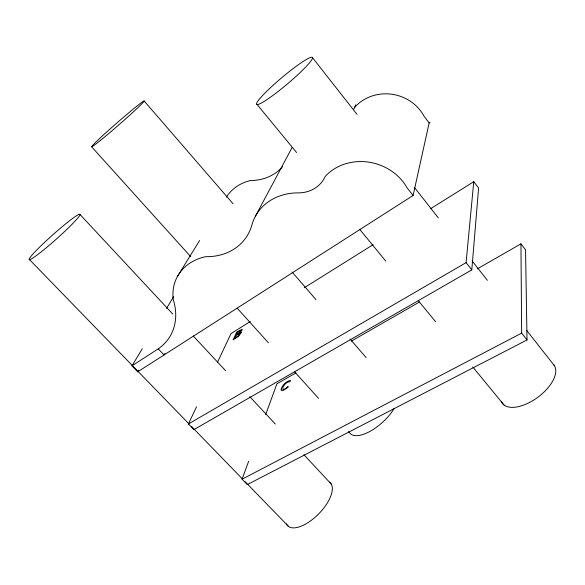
<?xml version="1.0" encoding="UTF-8"?>
<svg xmlns="http://www.w3.org/2000/svg" width="585" height="585" viewBox="0 0 585 585"><rect width="100%" height="100%" fill="white"/><g stroke="black" fill="none" stroke-linecap="round" stroke-linejoin="round"><path stroke-width="0.88" d="M196.553 406.729L188.428 423.979L193.92 429.631L471.795 269.897L478.603 188.048L473.77 181.694L430.472 208.786M471.795 269.897L466.084 262.658L473.77 181.694M142.265 348.748L131.969 365.844L137.753 371.797L413.105 195.456L429.163 122.938L429.997 122.375M477.375 268.829L520.957 243.835L525.549 249.875L527.019 339.936L247.294 484.585L242.073 479.217L248.603 461.324M265.714 414.48L276.91 383.818L295.922 372.908M353.515 109.614A27.685 26.208 34.1 0 0 354.722 107.245L355.673 104.744M217.445 362.364L230.987 333.611L250.321 321.516M255.506 216.04L292.134 147.435M164.941 353.362L164.049 354.956L158.228 348.843A64.43 50.01 32.2 0 0 173.218 299.469A54.295 44.27 26.4 0 1 205.818 256.654A57.381 48.716 34.1 0 0 251.945 224.823A53.761 46.661 22.8 0 1 298.226 192.889A32.687 29.579 29.4 0 0 325.311 176.282A49.564 44.497 16.5 0 1 407.028 187.756L413.105 195.456M137.753 371.797L138.667 370.232M166.601 308.324L173.621 296.668M177.599 276.2L199.624 240.508M131.969 365.844L158.228 348.843M304.441 287.652L373.259 244.589M188.428 423.979L466.084 262.658M351.388 341.092L419.533 302.006M242.073 479.217L521.644 333.121L520.957 243.835M29.528 259.652L188.977 423.876M191.514 426.494L242.336 478.83M244.874 481.448L288.705 526.595M80.065 214.556A34.025 2.771 -41.7 0 1 41.418 251.704A34.025 2.771 -41.7 0 1 42.339 244.471A34.025 2.771 -41.7 0 1 80.065 214.556L172.699 313.948M193.211 335.958L225.539 370.649M249.788 396.659L275.279 424.008M303.878 454.699L331.234 484.044M91.582 146.755L190.71 256.647M237.21 308.2L268.42 342.795M294.73 371.965L318.591 398.422M348.58 431.664L349.801 433.017A30.866 13.331 -41.7 0 0 370.225 431.262A30.866 13.331 -41.7 0 0 393.961 408.696M144.129 100.956L233.042 203.748M292.12 272.04L315.988 299.637M350.005 338.956L366.115 357.581M257.166 104.576L296.573 152.531M359.746 229.408L385.822 261.151M418.275 300.646L435.657 321.801M472.746 366.941L504.043 405.025M521.644 333.121L527.019 339.936M312.5 57.652A36.446 4.197 -40.1 0 1 271.147 96.693A36.446 4.197 -40.1 0 1 269.904 88.247A36.446 4.197 -40.1 0 1 312.5 57.652L357.062 114.404M414.604 187.675L438.297 217.847M472.139 260.947L487.371 280.339M526.858 330.62L554.5 365.822M429.163 122.938L424.074 116.239A42.025 39.575 14 0 0 354.722 107.245M329.406 482.113A30.237 13.594 -45.4 0 1 317.699 514.873A30.237 13.594 -45.4 0 1 286.416 523.846M553.49 364.448A32.131 16.219 -36.5 0 1 537.03 397.866A32.131 16.219 -36.5 0 1 501.433 401.705M226.38 197.116A46.668 40.482 27.6 0 1 250.475 180.538A48.95 43.809 37.8 0 0 282.518 166.798M281.18 389.179L281.275 390.385L282.782 390.656L288.01 387.343C289.173 384.096 285.005 390.509 282.935 389.376L282.855 387.453L284.632 384.491L287.184 382.371L289.999 381.61L290.445 380.323C286.16 381.383 282.38 384.908 281.18 389.179M239.813 333.538L238.402 335.724L234.856 338.159L236.157 335.329L239.813 333.538M240.844 330.591L239.74 332.317L236.545 334.481L237.568 332.265L240.844 330.591M241.261 332.631L238.505 336.28L233.101 339.87L236.632 332.243L242.168 329.18L241.897 330.532L240.04 332.521L241.261 332.631M100.532 140.327A34.873 1.353 -41.1 0 0 143.676 101.819A34.873 1.353 -41.1 0 0 109.446 129.541A34.873 1.353 -41.1 0 0 100.532 140.327"/></g></svg>
